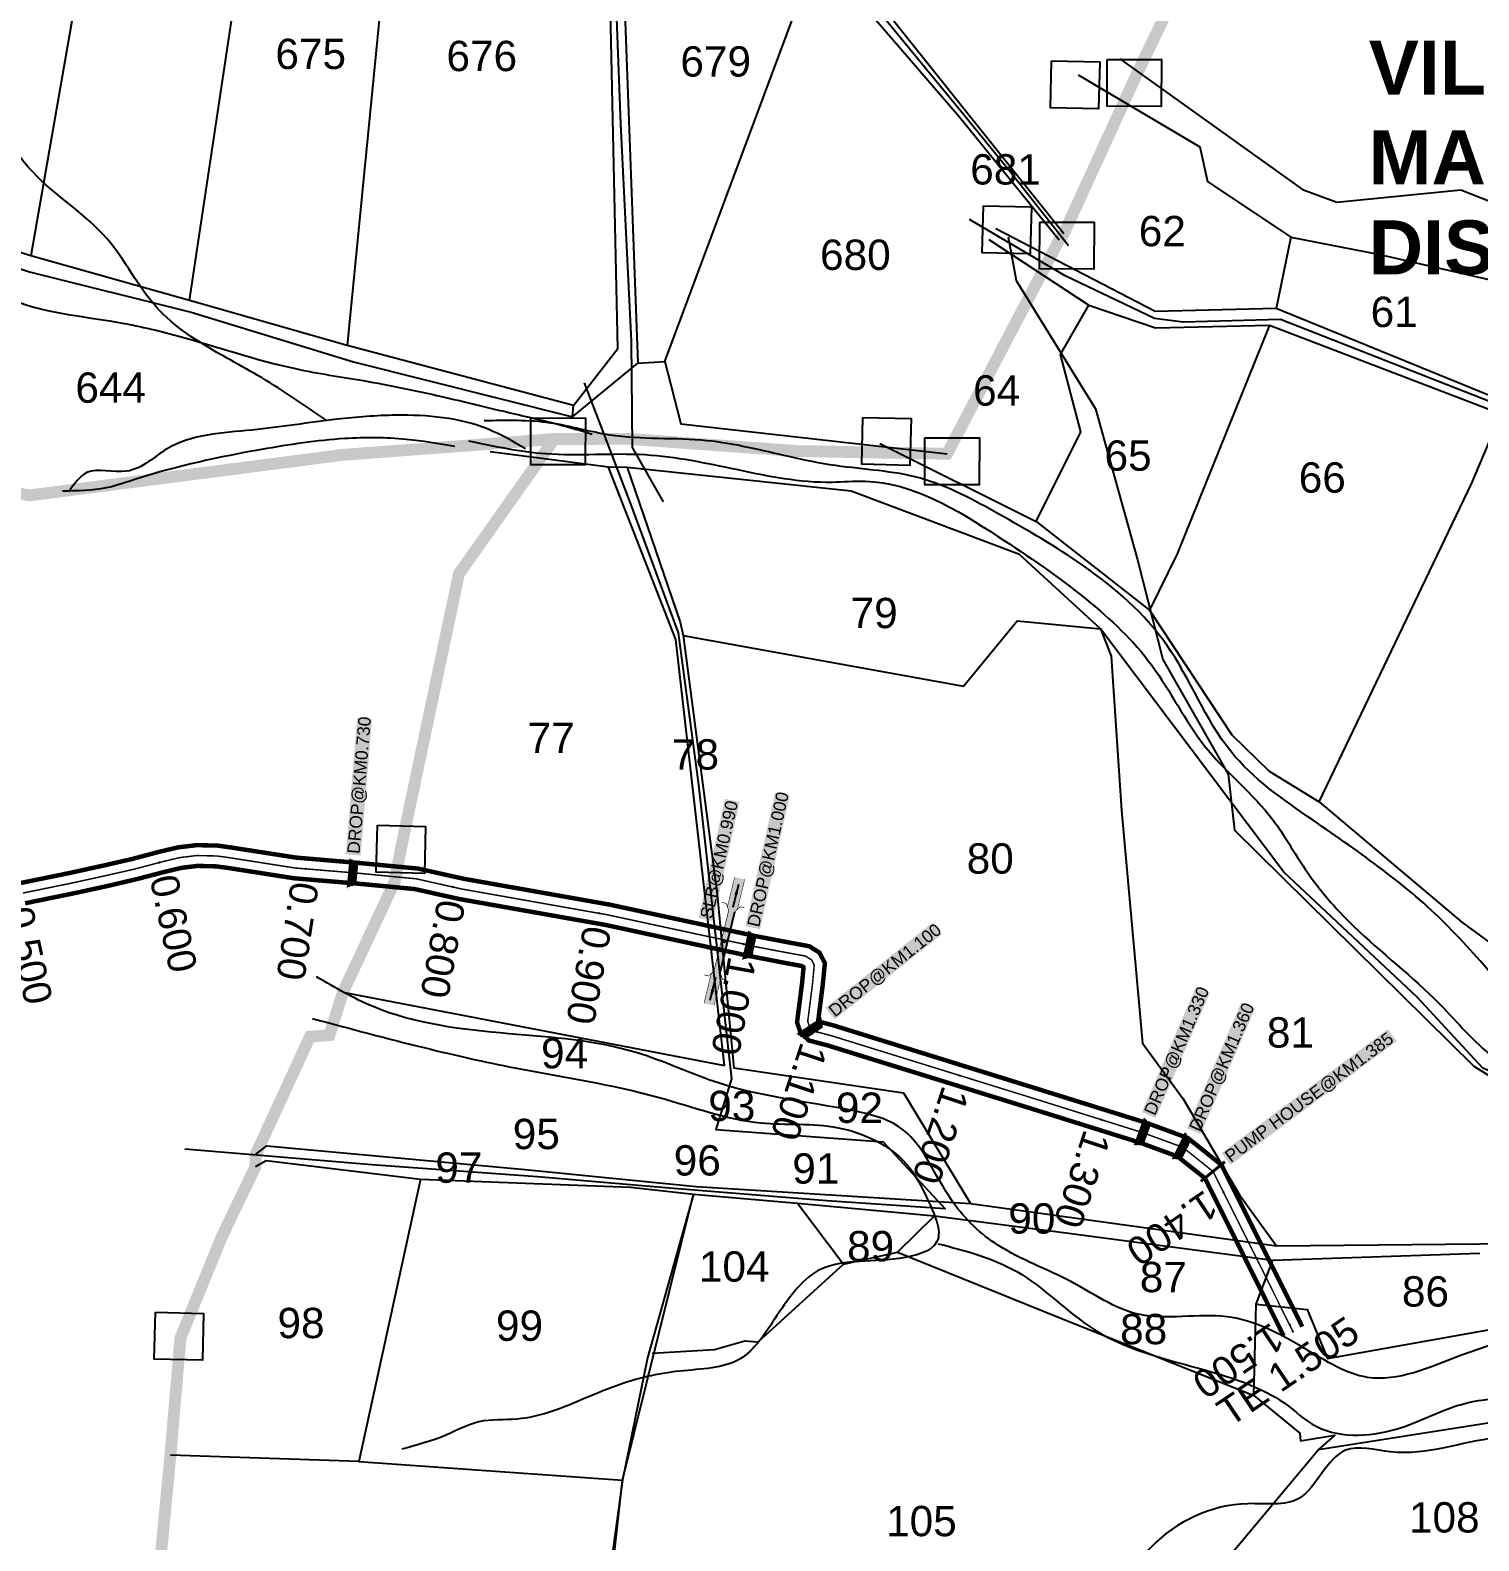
# Model space of a CAD drawing. Header units: inches. Extents: x 203261 to 228925, y 1594290 to 1605484.
# Drawn here: x 207280 to 208257, y 1595735 to 1596754 of the extents above; entities that cross this region are included whole.
import ezdxf
from ezdxf.enums import TextEntityAlignment as Align

# ---------------------------------------------------------------- set-up
doc = ezdxf.new("R2010")
doc.units = ezdxf.units.IN
doc.header["$MEASUREMENT"] = 0
doc.linetypes.add('ACAD_ISO02W100', pattern=[15, 12, -3])
doc.linetypes.add('HIDDEN2', pattern=[0.1875, 0.125, -0.0625])
for name, color, linetype in [('BOUNDRY STONES', 240, 'Continuous'), ('CANAL1', 7, 'Continuous'), ('CSMark', 72, 'Continuous'), ('HILLS', 3, 'Continuous'), ('PLOT NO', 7, 'Continuous'), ('PLOTS', 7, 'Continuous'), ('ROADS', 1, 'Continuous'), ('STREAMS', 4, 'Continuous'), ('STRUCTURE', 5, 'Continuous'), ('TEXT', 1, 'Continuous'), ('text2', 7, 'Continuous'), ('VILLAGE BOUNDRY', 5, 'Continuous')]:
    doc.layers.add(name, color=color, linetype=linetype)
doc.styles.get("Standard").update_dxf_attribs({"font": 'arial.ttf'})
doc.dimstyles.get("Standard").update_dxf_attribs({"dimtxt": 0.18, "dimasz": 0.18, "dimexe": 0.18, "dimexo": 0.0625, "dimgap": 0.09, "dimtad": 0, "dimtih": 1, "dimtoh": 1, "dimdec": 4, "dimzin": 0, "dimdsep": 46, "dimtxsty": 'Standard', "dimcen": 0.09, "dimadec": 0, "dimazin": 0, "dimtfac": 1, "dimtdec": 4, "dimtofl": 0, "dimtmove": 0, "dimatfit": 3, "dimfxl": 1, "dimtolj": 1, "dimtzin": 0, "dimarcsym": 0})

# ---------------------------------------------------------------- blocks, each defined once
blk = doc.blocks.new('DROP')
h = blk.add_hatch()
h.set_pattern_fill('ANSI31', color=1, scale=10, angle=45)
h.set_pattern_definition([(90, (-324.4107, -25.7687), (-1.25, 0), [])])
h.paths.add_polyline_path([(-9.9, -4.3), (-13.8, 4.1), (13.8, 4.1), (10.2, -4.3)])
at = {"layer": 'STRUCTURE', "color": 5, "const_width": 0.49}
blk.add_lwpolyline([(-9.9, -4.3), (-13.8, 4.1), (13.8, 4.1), (10.2, -4.3), (-9.9, -4.3)], dxfattribs=at)
at = {"layer": 'STRUCTURE', "color": 5}
blk.add_circle((0, 0), 1.33, dxfattribs=at)
blk = doc.blocks.new('SLB')
at = {"layer": 'STRUCTURE'}
h = blk.add_hatch(dxfattribs=at)
h.set_pattern_fill('DOTS', color=6, scale=20, angle=320.3722, style=0)
h.set_pattern_definition([(320.372247934, (-159.4327, -72.9564), (1.2786241598, 0.5641323054), [0, -1.25])])
h.paths.add_polyline_path([(769699.5, 1706871.1), (769699.5, 1706861.1), (769729.1, 1706861.1), (769732.1, 1706863.1), (769792.1, 1706863.1), (769795.1, 1706861.1), (769824.7, 1706861.1), (769824.7, 1706871.1), (769795.1, 1706871.1), (769792.1, 1706869.1), (769732.1, 1706869.1), (769729.1, 1706871.1)])
at = {"layer": 'STRUCTURE', "color": 6, "const_width": 0.628}
for points in [[(769726.1, 1706877.1), (769726.1, 1706873.1), (769732.1, 1706869.1), (769792.1, 1706869.1), (769798.1, 1706873.1), (769798.1, 1706877.1)], [(769726.1, 1706855.1), (769726.1, 1706859.1), (769732.1, 1706863.1), (769792.1, 1706863.1), (769798.1, 1706859.1), (769798.1, 1706855.1)]]:
    blk.add_lwpolyline(points, dxfattribs=at)
at = {"layer": 'STRUCTURE', "color": 6, "linetype": 'ACAD_ISO02W100', "ltscale": 0.5, "const_width": 0.5}
for points in [[(769699.5, 1706871.1), (769729.1, 1706871.1)], [(769699.5, 1706861.1), (769729.1, 1706861.1)], [(769795.1, 1706871.1), (769824.7, 1706871.1)], [(769795.1, 1706861.1), (769824.7, 1706861.1)]]:
    blk.add_lwpolyline(points, dxfattribs=at)
at = {"layer": 'STRUCTURE', "color": 6}
blk.add_lwpolyline([(769732.1, 1706863.1), (769792.1, 1706863.1)], dxfattribs=at)
blk.add_lwpolyline([(769732.1, 1706863.1), (769792.1, 1706863.1)], dxfattribs=at)
at = {"layer": 'STRUCTURE', "color": 0}
blk.add_circle((769762.1, 1706866.1), 1.24, dxfattribs=at)
for points in [[(769703.8, 1706866), (769726.7, 1706866)], [(769818.6, 1706865.8), (769795.7, 1706865.8)]]:
    blk.add_leader(points, dimstyle='Standard', override={"dimasz": 10, "dimgap": 0.09, "dimtad": 0}, dxfattribs=at)

msp = doc.modelspace()

# ---------------------------------------------------------------- linework, layer by layer
at = {"layer": 'BOUNDRY STONES'}
for points in [[(207968.7, 1596733), (208001.2, 1596732.2), (208000.4, 1596700.5), (207967.9, 1596701.3)], [(208006.2, 1596733.9), (208042.8, 1596733.8), (208042.7, 1596702.2), (208006.1, 1596702.3)], [(207922.7, 1596635.2), (207955.1, 1596634.4), (207954.3, 1596602.7), (207921.9, 1596603.5)], [(207960.7, 1596624.2), (207997.4, 1596624.1), (207997.3, 1596592.5), (207960.6, 1596592.6)], [(207617.5, 1596492.1), (207654.2, 1596492), (207654.1, 1596460.4), (207617.4, 1596460.5)], [(207841.4, 1596492.4), (207873.9, 1596491.6), (207873.1, 1596460), (207840.7, 1596460.8)], [(207883.3, 1596478.6), (207920, 1596478.6), (207919.9, 1596447), (207883.3, 1596447)], [(207513.9, 1596217.3), (207546.3, 1596216.5), (207545.6, 1596184.8), (207513.1, 1596185.6)], [(207364.2, 1595888.9), (207396.7, 1595888.1), (207395.9, 1595856.5), (207363.4, 1595857.3)]]:
    msp.add_lwpolyline(points, close=True, dxfattribs=at)
at = {"layer": 'CANAL1', "color": 200, "const_width": 3}
for points in [[(207273.4, 1596178.4), (207307.1, 1596185.3), (207330.3, 1596190.4), (207349, 1596194.7), (207366.3, 1596199.3), (207379.4, 1596202.4), (207391.9, 1596203.9), (207406.1, 1596203.6), (207414.7, 1596202.4), (207459.1, 1596195.5), (207501.3, 1596191.9), (207541.2, 1596188.1), (207572.3, 1596181.2), (207670.5, 1596163.8), (207730.9, 1596150.8), (207766.5, 1596143.1), (207770.3, 1596142.3), (207791.3, 1596138.3), (207805.3, 1596135.7), (207812.1, 1596131.4), (207815.8, 1596124.3), (207814.3, 1596109.3), (207811.3, 1596085.9), (207811.5, 1596085.4), (207812.1, 1596084.8), (207821.6, 1596082.3), (207957.6, 1596040), (208033.3, 1596016.4), (208060.7, 1596006.3), (208083.3, 1595988.2), (208137.8, 1595879.1)], [(207276.3, 1596164.7), (207310, 1596171.6), (207333.4, 1596176.7), (207352.4, 1596181.2), (207369.7, 1596185.7), (207381.8, 1596188.6), (207392.5, 1596189.9), (207405, 1596189.6), (207412.7, 1596188.6), (207457.4, 1596181.6), (207500, 1596178), (207539, 1596174.3), (207569.5, 1596167.5), (207667.8, 1596150.1), (207727.9, 1596137.1), (207763.6, 1596129.4), (207767.5, 1596128.6), (207788.7, 1596124.5), (207800.1, 1596122.4), (207801.4, 1596121.6), (207801.4, 1596121.5), (207800.4, 1596110.9), (207797, 1596084.4), (207799.2, 1596077.9), (207804.8, 1596072.2), (207817.7, 1596068.8), (207953.4, 1596026.7), (208028.7, 1596003.1), (208053.7, 1595993.9), (208072.2, 1595979.2), (208125.3, 1595872.8)]]:
    msp.add_lwpolyline(points, dxfattribs=at)
at = {"layer": 'CANAL1', "color": 1, "linetype": 'HIDDEN2', "ltscale": 28, "const_width": 1}
msp.add_lwpolyline([(207274.9, 1596171.6), (207308.6, 1596178.5), (207331.8, 1596183.6), (207350.7, 1596187.9), (207368, 1596192.5), (207380.6, 1596195.5), (207392.2, 1596196.9), (207405.6, 1596196.6), (207413.7, 1596195.5), (207458.3, 1596188.5), (207500.7, 1596185), (207540.1, 1596181.2), (207570.9, 1596174.3), (207669.2, 1596156.9), (207729.4, 1596143.9), (207765.1, 1596136.3), (207768.9, 1596135.4), (207790, 1596131.4), (207802.7, 1596129.1), (207806.8, 1596126.5), (207808.6, 1596122.9), (207807.4, 1596110.1), (207804.2, 1596085.1), (207805.3, 1596081.7), (207808.4, 1596078.5), (207819.7, 1596075.5), (207955.5, 1596033.4), (208031, 1596009.7), (208057.2, 1596000.1), (208077.7, 1595983.7), (208131.5, 1595875.9)], dxfattribs=at)
at = {"layer": 'HILLS'}
msp.add_lwpolyline([(208014.7, 1596734.3), (208137.9, 1596646.2), (208161.1, 1596637.5), (208244.8, 1596646), (208311.1, 1596619.9), (208385.1, 1596559.4), (208435, 1596553.8), (208607.9, 1596578.9), (208639, 1596572.5), (208752.2, 1596583.5), (208843.2, 1596575), (208863.4, 1596585.7), (208915.7, 1596675.7), (208992.2, 1596700.2), (209033.9, 1596736.8), (209010.7, 1596840.7)], dxfattribs=at)
at = {"layer": 'PLOTS'}
for points in [[(207354.1, 1597025.2), (207280.2, 1596601.5)], [(207387.1, 1596571.2), (207448.8, 1596981.5), (207450.4, 1596988.5)], [(207534.2, 1596955.2), (207493.5, 1596540.9)], [(207646.3, 1596500.5), (207676, 1596539), (207668.9, 1596869.9), (207660, 1596927.9)], [(207669.9, 1596919.2), (207677.9, 1596844.2), (207689.6, 1596528.9)], [(207645.6, 1596492.9), (207646.3, 1596500.5), (207493.5, 1596540.9), (207387.1, 1596571.2), (207280.2, 1596601.5), (207243.3, 1596612.9), (207196.9, 1596662.5), (207097.9, 1596709.6), (207011.3, 1596779.1), (206920.1, 1596804.3), (206865.7, 1596816.6), (206818.1, 1596852.6), (206791.5, 1596871.6), (206758.7, 1596890.3), (206759.3, 1596876.9)], [(207010.4, 1596765.5), (207091.9, 1596699.1), (207193.6, 1596654.9), (207243.1, 1596602.7), (207279.3, 1596590.5), (207388.2, 1596563.5), (207497.7, 1596529.9), (207645.6, 1596492.9), (207689.6, 1596528.9), (207707.9, 1596530.2), (207810.9, 1596806.4)], [(207810.9, 1596806.4), (207906.3, 1596695.3), (207973.9, 1596612.3)], [(207976.9, 1596616.3), (207817.1, 1596816.4)], [(207986.6, 1596723.4), (208068.8, 1596674.9), (208073.9, 1596651.6), (208130.1, 1596613.9), (208190.2, 1596602.2), (208288.1, 1596579.8), (208341.2, 1596572.6), (208341.1, 1596537.4), (208413.5, 1596514), (208425.6, 1596527.8), (208449, 1596523.3), (208497.6, 1596535.8), (208562.8, 1596542.9), (208616.7, 1596550.5), (208739.6, 1596555.4), (208862.8, 1596561), (208917.2, 1596654.8), (209039.5, 1596664.3)], [(209856.2, 1595880.8), (209745.9, 1595889.9), (209665.1, 1595909.9), (209649.6, 1595910.3), (209554, 1595949), (209475.9, 1595977.8), (209406.9, 1596058.7), (209266.5, 1596101.5), (209243.3, 1596105.9), (209181.1, 1596138.2), (209096.3, 1596175.6), (208949.8, 1596242.2), (208867.7, 1596277), (208688.7, 1596300), (208590, 1596327.8), (208541, 1596347.2), (208482.1, 1596375.4), (208407.9, 1596416), (208273.2, 1596503.4), (208120.3, 1596565.8), (208038.5, 1596563.9), (207931.2, 1596619.5)], [(208130.1, 1596613.9), (208120.3, 1596565.8)], [(207926.4, 1596612.4), (207993.9, 1596568.1), (208038.8, 1596552.9), (208115.8, 1596554.7), (208272, 1596494.8), (208388.1, 1596416.3), (208416.1, 1596394), (208487.4, 1596357.1), (208538.1, 1596332.5), (208679.7, 1596294.1), (208810.4, 1596270.9), (208944.6, 1596231.4)], [(207958.3, 1596422.3), (207988.5, 1596482.7), (207974.6, 1596534.8), (207993.9, 1596568.1)], [(208115.8, 1596554.7), (208053.5, 1596400.3), (208034.8, 1596362.5)], [(207707.9, 1596530.2), (207718.5, 1596488.1), (207898.2, 1596467.9)], [(208149.1, 1596233.2), (208251.9, 1596447.6), (208272, 1596494.8)], [(207852.9, 1596474.8), (207958.3, 1596422.3), (208034.8, 1596362.5), (208090.3, 1596278.3), (208115.4, 1596253.8), (208149.1, 1596233.2), (208245.5, 1596151.9), (208294.9, 1596115.7), (208287.9, 1596093.9), (208382.3, 1596044.2), (208458, 1596001.9), (208608.1, 1595936.5), (208814.2, 1595920.3), (208944.2, 1595916.2), (208945, 1596009.2), (208959.6, 1596114), (208944.6, 1596231.4)], [(208443.7, 1595918.6), (208443.8, 1595954.2), (208295.1, 1596038.2), (208259.5, 1596053.5), (208215.2, 1596101.3), (208125.4, 1596185.6), (208001.8, 1596349.9), (207947, 1596399.9), (207833.5, 1596442.6), (207682.3, 1596458.6), (207669.8, 1596458.9), (207589.9, 1596469.2)], [(207748.1, 1596055.2), (207715.3, 1596342.7), (207669.8, 1596458.9)], [(207682.3, 1596458.6), (207718.2, 1596354.2), (207720.1, 1596345.4), (207743, 1596170.7), (207754.3, 1596053.8), (207868.7, 1596036.8), (207914, 1595962.3)], [(207720.1, 1596345.4), (207909.3, 1596311.1), (207945.5, 1596355.3), (208001.8, 1596349.9), (208008.9, 1596331.3), (208015.9, 1596227.3), (208030.1, 1596070.3), (208057.5, 1596032.7), (208095.5, 1595968.1), (208120.4, 1595933.6)], [(207490.7, 1596104.7), (207748.1, 1596055.2)], [(207431.9, 1595995.4), (207439.4, 1596001), (207613.6, 1595985.1), (207728.9, 1595973.7), (207914, 1595962.3), (208120.4, 1595933.6), (208257.6, 1595934.9), (208363.9, 1595937.4), (208443.7, 1595918.6), (208593.1, 1595883.7), (208700.3, 1595856.1), (208722.6, 1595847.9), (208750.7, 1595835.7), (208860.4, 1595845.3), (208947.1, 1595835.7), (208944.2, 1595916.2)], [(207431.7, 1595987.1), (207438.9, 1595991.1), (207543, 1595978.6), (207684.6, 1595973.3), (207727.1, 1595968.6), (207797.3, 1595962.4), (207889.7, 1595953.9), (207976.8, 1595942.7), (208117.9, 1595923.9), (208257.6, 1595928.8)], [(207543, 1595978.6), (207501.4, 1595788.1), (207679.2, 1595775.6)], [(207727.1, 1595968.6), (207696.1, 1595858.1), (207679.2, 1595775.6), (207662.1, 1595651.7), (207651.3, 1595564.1), (207630, 1595434.6), (207614, 1595297.7), (207596.9, 1595154), (207569.8, 1594901.2)], [(207578.6, 1594894.1), (207600.7, 1595127.8), (207600.9, 1595148.5), (207617.9, 1595267.1), (207640.6, 1595447.5), (207653.4, 1595543.3), (207679.2, 1595775.6), (207727.1, 1595968.6)], [(207797.3, 1595962.4), (207828.4, 1595921.3), (207770.6, 1595868.7), (207761.7, 1595869.4), (207741.3, 1595863.4), (207699.3, 1595861.1)], [(207828.4, 1595921.3), (207864.8, 1595929.3), (207889.7, 1595953.9)], [(207864.8, 1595929.3), (207973.9, 1595885.3), (208105.2, 1595832.8), (208136.2, 1595807.3), (208136.5, 1595802), (208159.8, 1595805.9), (208148.8, 1595796.3)], [(208105.2, 1595832.8), (208106.6, 1595894.3), (208117.9, 1595923.9)], [(208106.6, 1595894.3), (208141, 1595890.6), (208154.8, 1595857.7), (208284.8, 1595880.9), (208342.3, 1595894.8), (208362.5, 1595928.6)], [(207938.9, 1595521.2), (207975.7, 1595638.2), (208008.3, 1595632.6), (208025.9, 1595690), (208034.9, 1595708.8), (208084.5, 1595719.3), (208148.8, 1595796.3), (208334.4, 1595825.4), (208560.3, 1595849.4)], [(207501.4, 1595788.1), (207374.3, 1595792.4)]]:
    msp.add_lwpolyline(points, dxfattribs=at)
at = {"layer": 'ROADS'}
for points in [[(206756.4, 1597586.5), (206804.3, 1597521), (206867.4, 1597424), (206916.5, 1597349.9), (206975.9, 1597286.9), (207022.8, 1597254.6), (207080.6, 1597208.6), (207144.9, 1597159.3), (207190, 1597123.9), (207236, 1597093.1), (207278.7, 1597063.9), (207372.8, 1597020.3), (207455.3, 1596983.2), (207540.1, 1596960.2), (207663.8, 1596930.1), (207703.3, 1596907), (207749.2, 1596882.6), (207812.2, 1596815.7), (207864.6, 1596751.3), (207909.3, 1596696.9), (207939.9, 1596659.5), (207980.2, 1596608.4)], [(207674.7, 1596773.6), (207677.8, 1596690.4), (207685, 1596543.8), (207685.8, 1596472.1), (207706.7, 1596435.5)], [(209894.8, 1595873.3), (209795.3, 1595882.4), (209669.2, 1595900.4), (209516.3, 1595951), (209474.4, 1595960.9), (209402.6, 1595999.4), (209355.3, 1596037.8), (209176.3, 1596127.7), (209063.3, 1596180.9), (208959.4, 1596227.1), (208877.4, 1596264), (208800.7, 1596277.7), (208692.8, 1596296.5), (208643.3, 1596308.4), (208527.6, 1596343.3), (208416.2, 1596399.7), (208315.6, 1596469.6), (208276.6, 1596498.1), (208123.2, 1596558.4), (208057.5, 1596556.6), (208038.2, 1596559.1), (207977.8, 1596587.9), (207913.4, 1596626)], [(207939.5, 1596614.2), (207944.8, 1596584.8), (207998.3, 1596498.1), (208026.7, 1596396.3), (208043.7, 1596329.2), (208087.8, 1596251.8), (208092, 1596214.1), (208253.5, 1596054.8), (208431.9, 1595944.5)], [(207653.4, 1596515.7), (207684.3, 1596435.2), (207716.7, 1596347.1), (207730.5, 1596244.6), (207752.8, 1596046.2), (207742.2, 1596012), (207855.1, 1596003.7), (207896.9, 1595958.7), (207817.2, 1595964), (207711, 1595972.6), (207621.9, 1595980.1), (207510.1, 1595988.2), (207384, 1595998.9)]]:
    msp.add_lwpolyline(points, dxfattribs=at)
at = {"layer": 'STREAMS'}
for points in [[(207479.1, 1596490.7), (207436.1, 1596519), (207408.6, 1596534.6), (207364.9, 1596566.7), (207331.6, 1596612.8), (207281.2, 1596658.2), (207244.9, 1596707.2), (207197.5, 1596757.1), (207136, 1596852.6), (207094.6, 1596933.6), (207067.2, 1596965.6), (207024.2, 1597000.5), (206977.6, 1597045.2), (206926.4, 1597058.7)], [(206892.2, 1596507.5), (206863.9, 1596475.6), (206850.9, 1596452.4), (206830, 1596434.5), (206795.4, 1596458.7), (206760.8, 1596501.7), (206733.5, 1596537.6), (206722.1, 1596563.2), (206791.7, 1596523.7), (206820.8, 1596518.9), (206855, 1596540.8), (206885.8, 1596602.3), (206905.8, 1596633.4), (206959.4, 1596653.8), (206978.8, 1596653.2), (207025.6, 1596663.1), (207051.8, 1596682.4), (207107.8, 1596662.9), (207149.5, 1596648.1), (207187.4, 1596638.3), (207221.1, 1596608.6), (207228.2, 1596599.3), (207264.3, 1596573.1), (207338.1, 1596556.7), (207379, 1596547.5), (207458.6, 1596525.3), (207504.4, 1596517.2), (207557.2, 1596506.5), (207601, 1596496.1), (207635.7, 1596487.8), (207658.9, 1596481.2)], [(207613.8, 1596471.3), (207588.6, 1596484.4), (207526.5, 1596493.9), (207486.8, 1596491.2), (207429.3, 1596483.9), (207371.7, 1596471), (207359.6, 1596462.6), (207344.6, 1596456.1), (207318, 1596455.2), (207305.8, 1596442.2)], [(209855.1, 1595881), (209823.4, 1595876.2), (209802.3, 1595865.1), (209766.3, 1595852.7), (209724.2, 1595832.9), (209666.4, 1595842.3), (209610.8, 1595848.4), (209578.7, 1595848.1), (209541.5, 1595869.5), (209482.8, 1595942.7), (209424.4, 1595957.4), (209361.4, 1595955.1), (209313.3, 1595967.4), (209238.2, 1595965.1), (209178.6, 1595967.4), (209126, 1595967.3), (209067.4, 1595939.1), (208998.2, 1595922.7), (208959.6, 1595906.2), (208911.2, 1595907.7), (208857.1, 1595915.3), (208787.2, 1595904), (208723.9, 1595919.2), (208637.3, 1595918.8), (208581.7, 1595937.9), (208517.9, 1595958.6), (208465.8, 1595990.3), (208396.6, 1596023.8), (208307.9, 1596073.8), (208235.3, 1596150), (208145.1, 1596220.7), (208089.5, 1596267.2), (208046.5, 1596338.7), (207990, 1596392.5), (207933.2, 1596427.1), (207880.2, 1596451.4), (207823.2, 1596459.9), (207791.4, 1596466), (207736.3, 1596476.7), (207670.8, 1596480.5), (207630.6, 1596488.6), (207585.9, 1596490.1)], [(207566.1, 1596472.8), (207533.4, 1596477.6), (207491.9, 1596478.1), (207435.8, 1596470.8), (207351.6, 1596450.9), (207331, 1596444.9), (207301.6, 1596442.7)], [(207575.4, 1596476.7), (207627.5, 1596468), (207694.6, 1596467.3), (207756, 1596457.4), (207820.7, 1596448.8), (207842.9, 1596449.4), (207932.4, 1596412.2), (207992.2, 1596369.6), (208036.3, 1596325.2), (208071.7, 1596271.2), (208118.1, 1596220.8), (208139.7, 1596187.8), (208172.4, 1596149.3), (208230.5, 1596096.7), (208266.9, 1596060.8), (208325.9, 1596029.8), (208401.2, 1595985.4), (208440.3, 1595968), (208476.2, 1595935.5), (208552.6, 1595906.6), (208593.7, 1595889.4), (208562.9, 1595869.4), (208484.1, 1595854.8), (208404, 1595859.8), (208337.5, 1595876.3), (208245.2, 1595859.8), (208181.8, 1595844.9), (208140.1, 1595864), (208087.1, 1595885.8), (208027, 1595887.5), (207982.1, 1595909.3), (207932.8, 1595933.9), (207902.1, 1595963.2), (207865, 1596014.4), (207835.5, 1596024.6), (207744.6, 1596043.3), (207688.5, 1596064), (207602.6, 1596076.7), (207511, 1596095), (207472.8, 1596115)], [(207470.2, 1596087), (207546.3, 1596067.1), (207606.5, 1596053.7), (207704, 1596033.7), (207772.6, 1596016.6), (207824.7, 1596013.3), (207870.4, 1595989.2), (207885, 1595965), (207891.4, 1595936.6), (207865.9, 1595925.2), (207810.9, 1595916.7), (207781.8, 1595884.1), (207758.7, 1595857.5), (207717.9, 1595849.1), (207675.1, 1595839.3), (207651, 1595829.5), (207608.3, 1595816.8), (207582.4, 1595814.9), (207560, 1595805.9), (207530.3, 1595796.5)], [(207892, 1595935.1), (207945.2, 1595916.3), (207997.4, 1595877.2), (208079.4, 1595847.8), (208128.2, 1595825.7), (208144.5, 1595813.4), (208201.2, 1595810), (208245.1, 1595826.7), (208309.6, 1595834.5), (208364.7, 1595845.8), (208429.7, 1595842), (208559.3, 1595853.2), (208652.9, 1595846.1), (208772.2, 1595852.5), (208830.3, 1595853.7), (208922, 1595848.9), (208979.2, 1595845.5), (209027, 1595892.9), (209069.7, 1595906.2), (209146.9, 1595927.9), (209200.5, 1595937.6), (209266.8, 1595912.8), (209333.1, 1595895.6), (209373.6, 1595866.9), (209417.9, 1595852.9), (209503.7, 1595796.3), (209597.3, 1595754.3), (209694.6, 1595774.3), (209790.7, 1595805.2), (209829.8, 1595841), (209835.1, 1595879.2)], [(208344.2, 1595841.3), (208314.7, 1595811.4), (208268.9, 1595804.2), (208197.4, 1595794.7), (208167, 1595795.8), (208135.4, 1595763.2), (208101.1, 1595759.7), (208036.4, 1595730.9), (208004.1, 1595683.3), (207974.3, 1595646.8), (207931.8, 1595622.6), (207899, 1595599.5), (207850.8, 1595571.5), (207826.6, 1595559.2), (207791.6, 1595559.6), (207769.1, 1595543.2), (207750.5, 1595536.7), (207734.8, 1595553.2), (207701.4, 1595541.1), (207695.2, 1595512.8), (207682.2, 1595491.5), (207661.3, 1595481.9), (207590.4, 1595479)]]:
    msp.add_spline(points, degree=3, dxfattribs=at)
at = {"layer": 'text2', "color": 5, "linetype": 'Continuous', "const_width": 2}
msp.add_lwpolyline([(208085.6, 1595990.4), (208069.4, 1595977.1)], dxfattribs=at)
at = {"layer": 'text2', "color": 2, "linetype": 'Continuous'}
for p in [(207366.9, 1596192.2), (207465.7, 1596187.9), (207564.8, 1596175.7), (207663.2, 1596158), (207761, 1596137.1), (207810.9, 1596077.8), (207906.6, 1596048.6), (208002, 1596018.8), (208084.6, 1595969.9), (208129.3, 1595880.4), (208131.5, 1595875.9)]:
    msp.add_point(p, dxfattribs=at)
at = {"layer": 'text2', "color": 3, "linetype": 'Continuous'}
for p in [(207497, 1596184, 43), (207748, 1596139, 41), (207765, 1596136, 40), (207803, 1596077, 39), (208031, 1596012, 38), (208058, 1596002, 37), (208079, 1595985, 36)]:
    msp.add_point(p, dxfattribs=at)
at = {"layer": 'VILLAGE BOUNDRY', "linetype": 'HIDDEN2', "ltscale": 75, "const_width": 8}
for points in [[(208089.5, 1596855.3), (208025.9, 1596723.4), (207976.9, 1596616.3), (207973.9, 1596612.3), (207898.2, 1596467.9), (207797.6, 1596469.7), (207682.5, 1596478), (207633, 1596477.8), (207633, 1596477.8), (207491, 1596467.2), (207279.2, 1596439.8), (207079.4, 1596475.6), (206990.4, 1596439.1), (206902.4, 1596353.4), (206830.5, 1596286.8), (206701.3, 1596256.1), (206547.4, 1596148.5), (206425.6, 1596092), (206399.3, 1596044.6), (206344.7, 1596015.6), (206334.3, 1595962.3), (206254, 1595919.6), (206006.6, 1595929.7)], [(208089.5, 1596855.3), (208025.9, 1596723.4), (207976.9, 1596616.3), (207973.9, 1596612.3), (207898.2, 1596467.9), (207797.6, 1596469.7), (207682.5, 1596478), (207633.2, 1596477.8), (207568.9, 1596386.9), (207530, 1596202.6), (207525.6, 1596179.3), (207490.7, 1596104.7), (207481.6, 1596075.8), (207468.4, 1596074.7), (207431.9, 1595995.4), (207431.7, 1595987.1), (207409, 1595939.9), (207381.1, 1595871.5), (207374.3, 1595792.4), (207363.1, 1595675.1)]]:
    msp.add_lwpolyline(points, dxfattribs=at)

# ---------------------------------------------------------------- block references
for p, xscale, yscale, zscale, rotation in [((207497.2, 1596184.9, 43), 0.7, 0.7, 0.7, 84.46630800652316), ((207765, 1596136, 40), 0.6999999999999998, 0.6999999999999998, 0.6999999999999998, 78.23573964757212), ((207806.7, 1596079.6, 39), 0.7, 0.7, 0.7, 33.70493690659635), ((208030.3, 1596009.8, 38), 0.6999999999999997, 0.6999999999999997, 0.6999999999999997, 69.6545162508099), ((208056.9, 1595999.9, 37), 0.7, 0.7, 0.7, 63.54057628832705)]:
    msp.add_blockref('DROP', p, dxfattribs=dict(xscale=xscale, yscale=yscale, zscale=zscale, rotation=rotation))
at = {"layer": 'STRUCTURE', "color": 0, "xscale": 0.7, "yscale": 0.7, "zscale": 0.7, "rotation": 76.35921706403441}
msp.add_blockref('SLB', (1241777.6, 790728.4, 41), dxfattribs=at)

# ---------------------------------------------------------------- texts
at = {"layer": 'CSMark', "color": 1}
for s, rotation, p in [('0.600', 282.1077, (207369.5, 1596183.5)), ('0.700', 261.3547, (207465.1, 1596178.7)), ('0.800', 259.7333, (207564, 1596166.5)), ('0.500', 282.1077, (207271.9, 1596162)), ('0.900', 259.7333, (207662.4, 1596148.8)), ('1.000', 259.7333, (207760.2, 1596128)), ('1.100', 251.6202, (207808.8, 1596068.9)), ('1.200', 251.6202, (207904.4, 1596039.6)), ('1.300', 251.6202, (207999.9, 1596009.9)), ('1.400', 214.1164, (208077.5, 1595964.1)), ('1.500', 214.1164, (208122.2, 1595874.6)), ('TE 1.505', 34.1164, (208083.6, 1595818.9))]:
    msp.add_text(s, height=19, rotation=rotation, dxfattribs=at).set_placement(p, align=Align.MIDDLE_LEFT)
at = {"layer": 'PLOT NO'}
for s, p in [('675', (207445.1, 1596727.4)), ('676', (207560.5, 1596726)), ('679', (207718.3, 1596722.3)), ('681', (207913.8, 1596649.5)), ('680', (207812.5, 1596591.9)), ('644', (207310.2, 1596502.3))]:
    msp.add_text(s, height=20.45, dxfattribs=at).set_placement(p)
for s, p in [('62', (208043.4, 1596618.1)), ('61', (208199.8, 1596563.6)), ('64', (207931.6, 1596510.6)), ('65', (208020.3, 1596466.7)), ('66', (208151.3, 1596451.9)), ('79', (207849, 1596360.5)), ('77', (207631.1, 1596276.2)), ('78', (207728.5, 1596265.1)), ('80', (207927.3, 1596194.9)), ('81', (208129.8, 1596077.6)), ('94', (207640.2, 1596063.6)), ('93', (207753, 1596028)), ('92', (207839.1, 1596026.8)), ('95', (207621.1, 1596009.1)), ('96', (207729.7, 1595991.3)), ('97', (207568.9, 1595986.4)), ('91', (207809.7, 1595985.8)), ('90', (207955.4, 1595952.1)), ('89', (207846.6, 1595933.4)), ('104', (207754.6, 1595919.7)), ('87', (208044.1, 1595912.6)), ('86', (208220.9, 1595902.9)), ('98', (207462.4, 1595881.6)), ('99', (207609.8, 1595879.8)), ('88', (208030.8, 1595877.5)), ('105', (207880.9, 1595748)), ('108', (208233.6, 1595750.5))]:
    msp.add_text(s, height=20.45, dxfattribs=at).set_placement(p, align=Align.MIDDLE_CENTER)
at = {"layer": 'STRUCTURE', "color": 5, "char_height": 8.4, "attachment_point": 1, "bg_fill": 1, "box_fill_scale": 1.1, "bg_fill_color": 7, "bg_fill_true_color": 16777215, "bg_fill_transparency": 0}
for s, insert, width, rotation in [('DROP@KM0.730', (207493.5, 1596198.5), 90.57, 85.2296), ('DROP@KM1.000', (207763.2, 1596150), 90.57, 77.4553), ('SLB@KM0.990', (207731.5, 1596155.5), 80.583, 77.4553), ('DROP@KM1.100', (207817.3, 1596094.1), 90.57, 38.4444), ('DROP@KM1.330', (208030.7, 1596024.3), 90.57, 66.5889), ('DROP@KM1.360', (208061.1, 1596013.4), 90.57, 66.5889), ('PUMP HOUSE@KM1.385', (208084.6, 1595996.2), 138.037, 36.6337)]:
    msp.add_mtext(s, dxfattribs=dict(at, insert=insert, width=width, rotation=rotation))
at = {"layer": 'TEXT', "insert": (208182.6, 1596746.6), "char_height": 36.382, "width": 1039.362, "attachment_point": 1}
msp.add_mtext('{\\fArial|b1|i0|c0|p34;\\C1;VILLAGE NAME :\\C5; CHINTHALAJTURU\\P\\C1;MANDAL : \\C5;VEMULA  \\P\\C1;DISTRICT : \\C5;YSR}', dxfattribs=at)

doc.saveas('drawing.dxf')
